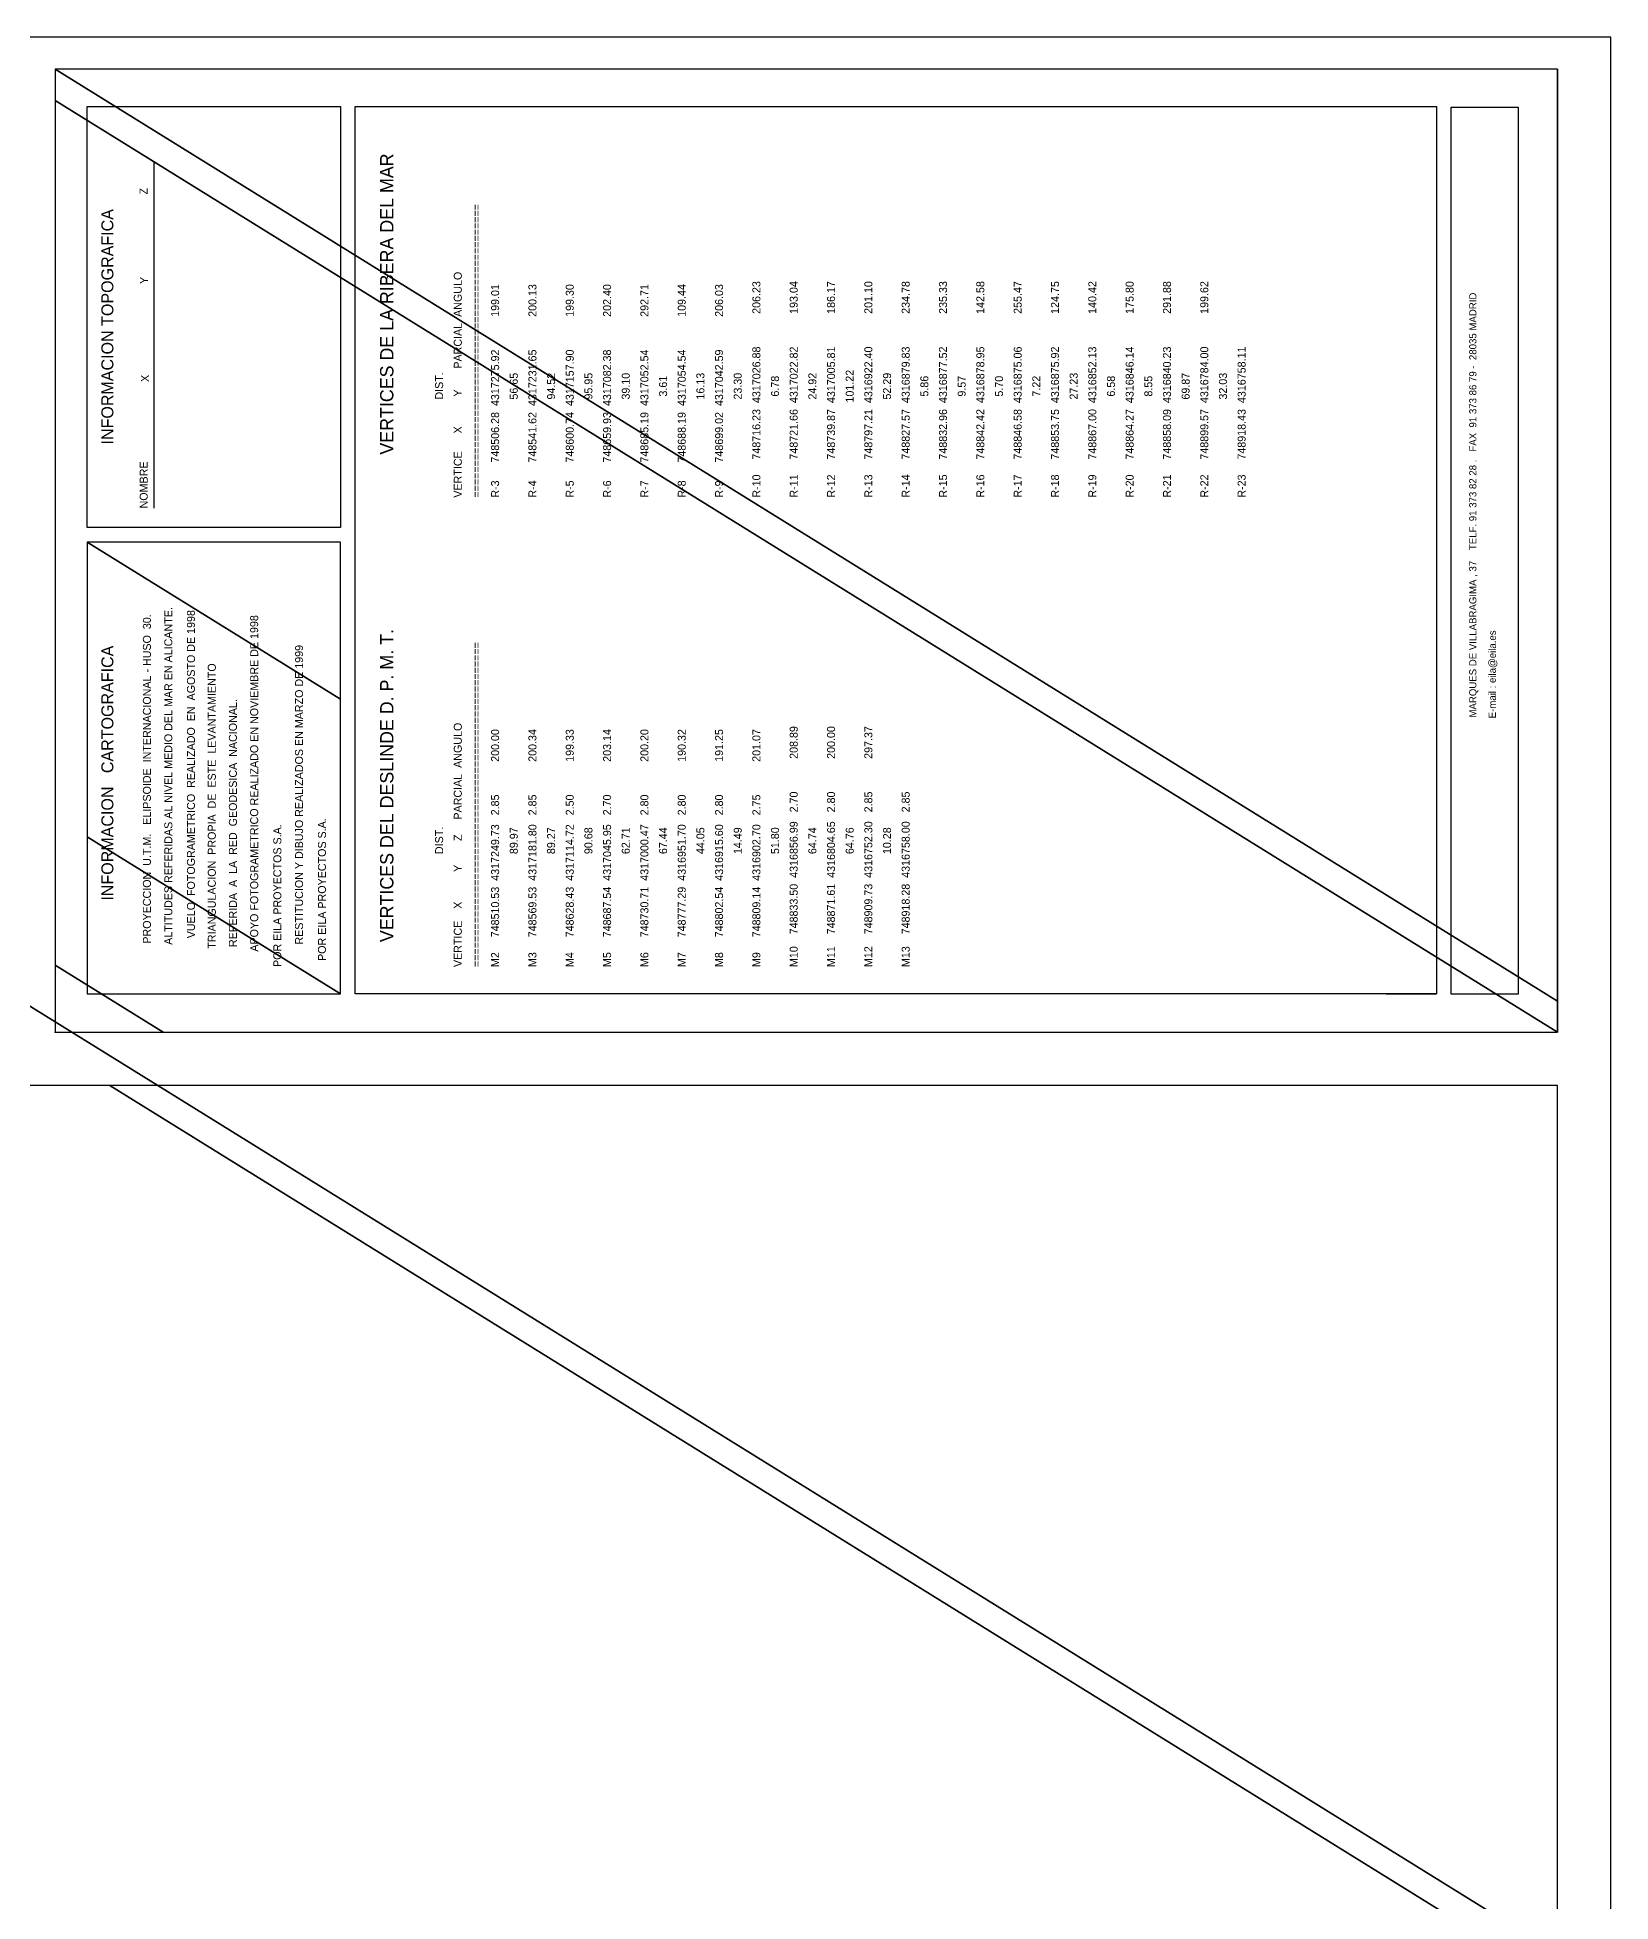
# Model space of a CAD drawing. Extents: x 748454 to 749044, y 4316681 to 4317708.
# Drawn here: x 748748.9 to 749044, y 4317358 to 4317707.5 of the extents above; entities that cross this region are included whole.
import ezdxf
from ezdxf.enums import TextEntityAlignment as Align

# ---------------------------------------------------------------- set-up
doc = ezdxf.new("R2010")
doc.units = 0
doc.layers.get('0').update_dxf_attribs({"linetype": 'CONTINUOUS'})

msp = doc.modelspace()

# ---------------------------------------------------------------- linework, layer by layer
at = {"color": 0, "linetype": 'CONTINUOUS'}
for p, q in [((749034, 4317701.5), (749034, 4317521)), ((748770.85, 4317619.22), (748770.85, 4317684.24)), ((749001.9, 4317528.19), (749011.32, 4317528.19)), ((748754.41, 4317521), (748762.5, 4317521))]:
    msp.add_line(p, q, dxfattribs=at)
for points in [[(748758.3, 4317615.62), (748758.3, 4317694.5), (748805.77, 4317694.5), (748805.77, 4317615.62)], [(749011.32, 4317528.19), (748808.53, 4317528.19), (748808.53, 4317694.5), (749011.32, 4317694.5)], [(749014.08, 4317528.12), (749014.08, 4317694.41), (749026.66, 4317694.41), (749026.66, 4317528.12)]]:
    msp.add_lwpolyline(points, close=True, dxfattribs=at)
msp.add_point((748752.26, 4317521), dxfattribs=at)

# ---------------------------------------------------------------- texts
for s, height, p in [('VERTICES DE LA RIBERA DEL MAR', 2.5, (748814.46, 4317657.49)), (' PROYECCION  U.T.M.   ELIPSOIDE  INTERNACIONAL - HUSO  30.', 1.5, (748769.48, 4317568.17)), ('ALTITUDES REFERIDAS AL NIVEL MEDIO DEL MAR EN ALICANTE.', 1.5, (748773.5, 4317569.01)), ('VUELO  FOTOGRAMETRICO  REALIZADO  EN  AGOSTO DE 1998.', 1.5, (748777.74, 4317569.63)), (' APOYO FOTOGRAMETRICO REALIZADO EN NOVIEMBRE DE 1998', 1.5, (748789.6, 4317567.34)), ('VERTICES DEL DESLINDE D. P. M. T.', 2.5, (748814.46, 4317567.21)), ('RESTITUCION Y DIBUJO REALIZADOS EN MARZO DE 1999', 1.5, (748798.01, 4317565.49)), ('TRIANGULACION  PROPIA  DE  ESTE  LEVANTAMIENTO', 1.5, (748781.65, 4317563.38)), ('REFERIDA  A  LA  RED  GEODESICA  NACIONAL.', 1.5, (748785.61, 4317560.18)), ('POR EILA PROYECTOS S.A.', 1.5, (748802.31, 4317547.71)), ('  POR EILA PROYECTOS S.A.', 1.5, (748793.94, 4317546.02))]:
    msp.add_text(s, height=height, rotation=90, dxfattribs=at).set_placement(p, align=Align.MIDDLE)
for s, height, p in [('Z', 1.5, (748769.6, 4317678.03)), ('INFORMACION TOPOGRAFICA', 2.25, (748763.19, 4317631.16)), ('Y', 1.5, (748769.66, 4317661.26)), ('MARQUES DE VILLABRAGIMA , 37    TELF. 91 373 82 28 .   FAX  91 373 86 79 -  28035 MADRID', 1.35, (749018.81, 4317579.96)), ('X', 1.5, (748769.87, 4317642.88)), ('NOMBRE', 1.5, (748769.63, 4317619.17)), ('E-mail : eila@eila.es', 1.35, (749022.46, 4317579.82)), ('INFORMACION   CARTOGRAFICA', 2.25, (748763.19, 4317545.64))]:
    msp.add_text(s, height=height, rotation=90, dxfattribs=at).set_placement(p)
for s, p in [('===============================================', (748830.53, 4317621.19)), ('VERTICE      X          Y       PARCIAL  ANGULO', (748827.03, 4317621.19)), ('R-3      748506.28  4317275.92           199.01', (748834.03, 4317621.19)), ('R-4      748541.62  4317231.65           200.13', (748841.03, 4317621.19)), ('R-5      748600.74  4317157.90           199.30', (748848.03, 4317621.19)), ('R-6      748659.93  4317082.38           202.40', (748855.03, 4317621.19)), ('R-7      748685.19  4317052.54           292.71', (748862.03, 4317621.19)), ('R-8      748688.19  4317054.54           109.44', (748869.03, 4317621.19)), ('R-9      748699.02  4317042.59           206.03', (748876.03, 4317621.19)), ('R-10     748716.23  4317026.88           206.23', (748883.03, 4317621.19)), ('R-11     748721.66  4317022.82           193.04', (748890.03, 4317621.19)), ('R-12     748739.87  4317005.81           186.17', (748897.03, 4317621.19)), ('R-13     748797.21  4316922.40           201.10', (748904.03, 4317621.19)), ('R-14     748827.57  4316879.83           234.78', (748911.03, 4317621.19)), ('R-15     748832.96  4316877.52           235.33', (748918.03, 4317621.19)), ('R-16     748842.42  4316878.95           142.58', (748925.03, 4317621.19)), ('R-17     748846.58  4316875.06           255.47', (748932.03, 4317621.19)), ('R-18     748853.75  4316875.92           124.75', (748939.03, 4317621.19)), ('R-19     748867.00  4316852.13           140.42', (748946.03, 4317621.19)), ('R-20     748864.27  4316846.14           175.80', (748953.03, 4317621.19)), ('R-21     748858.09  4316840.23           291.88', (748960.03, 4317621.19)), ('R-22     748899.57  4316784.00           199.62', (748967.03, 4317621.19)), ('R-23     748918.43  4316758.11', (748974.03, 4317621.19)), ('                                 DIST.', (748823.53, 4317621.19)), ('                                 56.65', (748837.53, 4317621.19)), ('                                 94.52', (748844.53, 4317621.19)), ('                                 95.95', (748851.53, 4317621.19)), ('                                 39.10', (748858.53, 4317621.19)), ('                                 16.13', (748872.53, 4317621.19)), ('                                 23.30', (748879.53, 4317621.19)), ('                                 24.92', (748893.53, 4317621.19)), ('                                101.22', (748900.53, 4317621.19)), ('                                 52.29', (748907.53, 4317621.19)), ('                                 27.23', (748942.53, 4317621.19)), ('                                 69.87', (748963.53, 4317621.19)), ('                                 32.03', (748970.53, 4317621.19)), ('                                  3.61', (748865.53, 4317621.19)), ('                                  6.78', (748886.53, 4317621.19)), ('                                  5.86', (748914.53, 4317621.19)), ('                                  9.57', (748921.53, 4317621.19)), ('                                  5.70', (748928.53, 4317621.19)), ('                                  7.22', (748935.53, 4317621.19)), ('                                  6.58', (748949.53, 4317621.19)), ('                                  8.55', (748956.53, 4317621.19)), ('====================================================', (748830.53, 4317533.19)), ('VERTICE    X          Y        Z     PARCIAL  ANGULO', (748827.03, 4317533.19)), ('M10    748833.50  4316856.99   2.70           208.89', (748890.03, 4317533.19)), ('M11    748871.61  4316804.65   2.80           200.00', (748897.03, 4317533.19)), ('M12    748909.73  4316752.30   2.85           297.37', (748904.03, 4317533.19)), ('M2     748510.53  4317249.73   2.85           200.00', (748834.03, 4317533.19)), ('M3     748569.53  4317181.80   2.85           200.34', (748841.03, 4317533.19)), ('M4     748628.43  4317114.72   2.50           199.33', (748848.03, 4317533.19)), ('M5     748687.54  4317045.95   2.70           203.14', (748855.03, 4317533.19)), ('M6     748730.71  4317000.47   2.80           200.20', (748862.03, 4317533.19)), ('M7     748777.29  4316951.70   2.80           190.32', (748869.03, 4317533.19)), ('M8     748802.54  4316915.60   2.80           191.25', (748876.03, 4317533.19)), ('M9     748809.14  4316902.70   2.75           201.07', (748883.03, 4317533.19)), ('M13    748918.28  4316758.00   2.85', (748911.03, 4317533.19)), ('                                      DIST.', (748823.53, 4317533.19)), ('                                      89.97', (748837.53, 4317533.19)), ('                                      89.27', (748844.53, 4317533.19)), ('                                      90.68', (748851.53, 4317533.19)), ('                                      62.71', (748858.53, 4317533.19)), ('                                      67.44', (748865.53, 4317533.19)), ('                                      44.05', (748872.53, 4317533.19)), ('                                      14.49', (748879.53, 4317533.19)), ('                                      51.80', (748886.53, 4317533.19)), ('                                      64.74', (748893.53, 4317533.19)), ('                                      64.76', (748900.53, 4317533.19)), ('                                      10.28', (748907.53, 4317533.19))]:
    msp.add_text(s, height=1.5, rotation=90, dxfattribs=at).set_placement(p, align=Align.TOP_LEFT)

# ---------------------------------------------------------------- meshes
mesh = msp.add_polyface(dxfattribs=at)
corners = [(748454.5, 4316681), (748454.5, 4316681), (748454.5, 4316871.96), (748762.5, 4316681), (748454.5, 4317046.49), (749044, 4316681), (748454.5, 4317707.5), (749044, 4317342.01), (749044, 4317707.5)]
mesh.append_faces([[corners[k] for k in face] for face in [(0, 1, 3, 2), (2, 3, 5, 4), (4, 5, 7, 6), (6, 7, 8, 8)]], dxfattribs={"vtx0": -1, "vtx2": -1, "color": 0})
mesh = msp.add_polyface(dxfattribs=at)
corners = [(748752.26, 4317521), (748772.5, 4317521), (748752.26, 4317533.55), (749034, 4317521), (748752.26, 4317695.68), (749034, 4317521), (748752.26, 4317701.5), (749034, 4317526.82), (749034, 4317701.5)]
mesh.append_faces([[corners[k] for k in face] for face in [(0, 0, 1, 2), (2, 1, 3, 4), (4, 5, 7, 6), (6, 7, 8, 8)]], dxfattribs={"vtx0": -1, "vtx2": -1, "color": 0})
mesh = msp.add_polyface(dxfattribs=at)
corners = [(748758.3, 4317528.19), (748758.3, 4317528.19), (748758.3, 4317557.62), (748805.77, 4317528.19), (748758.3, 4317612.86), (748805.77, 4317583.43), (748805.77, 4317612.86)]
mesh.append_faces([[corners[k] for k in face] for face in [(0, 1, 3, 2), (2, 3, 5, 4), (4, 5, 6, 6)]], dxfattribs={"vtx0": -1, "vtx2": -1, "color": 0})
mesh = msp.add_polyface(dxfattribs=at)
corners = [(748464.5, 4316691), (748464.5, 4316691), (748464.5, 4316875.76), (748762.5, 4316691), (748464.5, 4317044.09), (749034, 4316691), (748464.5, 4317511), (749034, 4317157.91), (748762.5, 4317511), (749034, 4317342.67), (749034, 4317511)]
mesh.append_faces([[corners[k] for k in face] for face in [(0, 1, 3, 2), (2, 3, 5, 4), (4, 5, 7, 6), (6, 7, 9, 8), (8, 9, 10, 10)]], dxfattribs={"vtx0": -1, "vtx2": -1, "color": 0})

doc.saveas('drawing.dxf')
